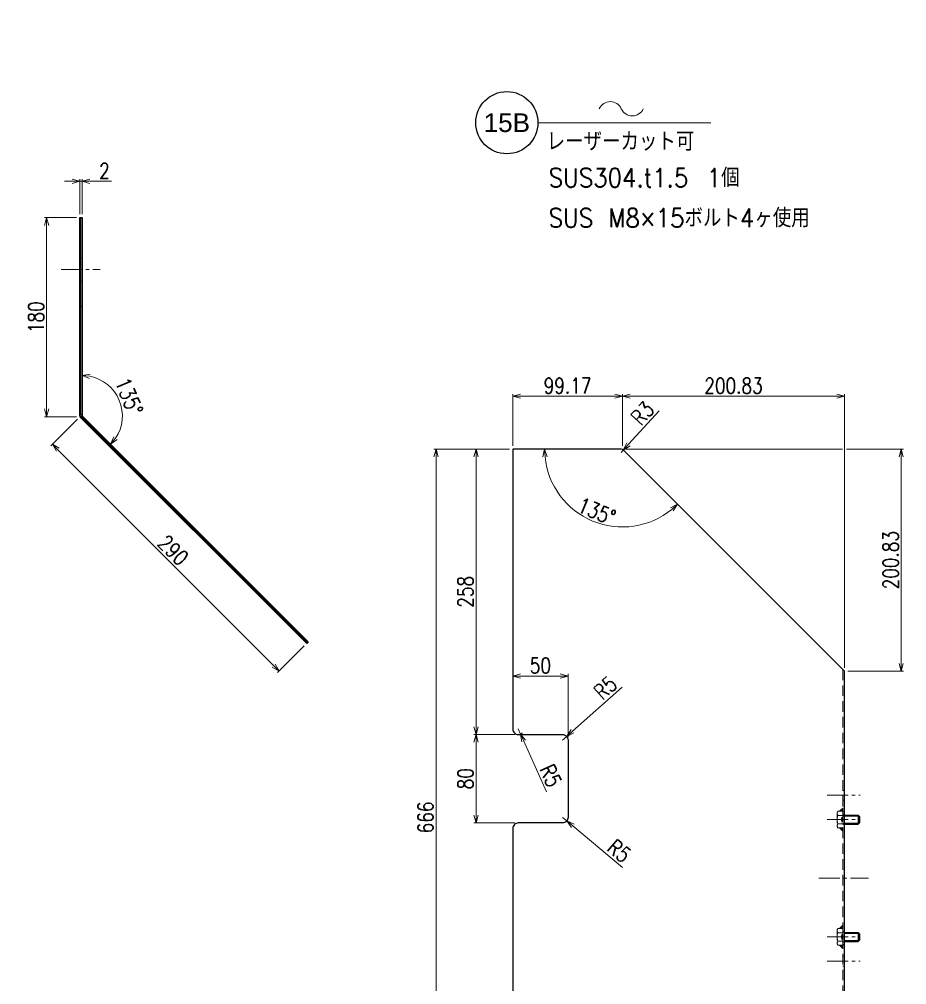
# Model space of a CAD drawing. Header units: millimetres. Extents: x 0 to 51411, y 0 to 16902.
# Drawn here: x 13276 to 14079, y 1335 to 2208 of the extents above; entities that cross this region are included whole.
import ezdxf
from ezdxf import colors
from ezdxf.entities.mleader import LeaderData, LeaderLine
from ezdxf.enums import TextEntityAlignment as Align
from ezdxf.math import Vec2, Vec3

# ---------------------------------------------------------------- set-up
doc = ezdxf.new("R2010")
doc.units = ezdxf.units.MM
doc.linetypes.add('CENTER2', pattern=[28.575, 19.05, -3.175, 3.175, -3.175])
doc.linetypes.add('HIDDEN2', pattern=[4.7625, 3.175, -1.5875])
for name, color, linetype, lineweight in [('01_外形線', 7, 'Continuous', 25), ('02_細線', 5, 'Continuous', 13), ('03_かくれ線', 6, 'HIDDEN2', 13), ('04_中心線', 1, 'CENTER2', 9), ('06_文字', 7, 'Continuous', 13), ('07_寸法線', 3, 'Continuous', 9)]:
    doc.layers.add(name, color=color, linetype=linetype, lineweight=lineweight)
doc.layers.add('10_補助線', color=8, linetype='Continuous', lineweight=13, plot=False)
doc.styles.add('KSS_TXT', font='txt.shx', dxfattribs={"bigfont": 'extfont2.shx'})
doc.styles.get("Standard").update_dxf_attribs({"font": 'arial.ttf'})
doc.styles.add('寸法用', font='simplex.shx', dxfattribs={"width": 0.8, "bigfont": '@extfont2.shx'})
doc.dimstyles.new('機械製図用', dxfattribs={"dimtxt": 3.5, "dimasz": 3.5, "dimexe": 2, "dimexo": 0, "dimgap": 1.2, "dimtad": 1, "dimdsep": 46, "dimtxsty": '寸法用', "dimblk": 'OPEN30', "dimcen": 0, "dimclrd": 256, "dimclre": 256, "dimclrt": 7, "dimazin": 2, "dimtm": 1e-09, "dimtfac": 0.75, "dimtmove": 0, "dimatfit": 3, "dimldrblk": 'OPEN30', "dimfxl": 1, "dimlwd": -1, "dimlwe": -1, "dimarcsym": 0})

# ---------------------------------------------------------------- blocks, each defined once
blk = doc.blocks.new('AM_BALLOON1')
at = {"transparency": 16777216}
blk.add_circle((0, 0), 5, dxfattribs=at)
blk.add_attdef('B_NUMBER', text='', height=3, dxfattribs=at).set_placement((0, 0), align=Align.MIDDLE_CENTER)
blk = doc.blocks.new('_OPEN')
at = {"color": 0, "linetype": 'ByBlock'}
for p, q in [((-1, 0.17), (0, 0)), ((0, 0), (-1, -0.17)), ((0, 0), (-1, 0))]:
    blk.add_line(p, q, dxfattribs=at)
blk = doc.blocks.new('_Open30')
at = {"color": 0, "linetype": 'ByBlock', "lineweight": -2}
for p, q in [((-1, 0.27), (0, 0)), ((0, 0), (-1, -0.27)), ((0, 0), (-1, 0))]:
    blk.add_line(p, q, dxfattribs=at)
blk = doc.blocks.new('*D1081')
at = {"layer": '07_寸法線', "transparency": 16777216}
for p, q in [((13327.96, 2028.5), (13298.85, 2028.5)), ((13300.85, 2021.5), (13300.85, 1855.5)), ((13327.96, 1848.5), (13298.85, 1848.5))]:
    blk.add_line(p, q, dxfattribs=at)
at = {"layer": 'Defpoints', "color": 0, "transparency": 16777216}
for p in [(13330.96, 2028.5), (13300.85, 1848.5), (13330.96, 1848.5)]:
    blk.add_point(p, dxfattribs=at)
at = {"layer": '07_寸法線', "transparency": 16777216, "xscale": 7, "yscale": 7, "zscale": 7}
for p, rotation in [((13300.85, 2028.5), 90), ((13300.85, 1848.5), 270)]:
    blk.add_blockref('_Open30', p, dxfattribs=dict(at, rotation=rotation))
at = {"layer": '07_寸法線', "color": 7, "transparency": 16777216, "insert": (13291.35, 1938.5), "char_height": 14, "attachment_point": 5, "rotation": 90, "style": '寸法用'}
blk.add_mtext('180', dxfattribs=at)
blk = doc.blocks.new('*D1082')
at = {"layer": '07_寸法線', "transparency": 16777216}
for p, q in [((13328.84, 1846.38), (13304.64, 1822.19)), ((13311.01, 1818.65), (13506.17, 1623.49)), ((13533.9, 1641.32), (13509.71, 1617.13))]:
    blk.add_line(p, q, dxfattribs=at)
at = {"layer": 'Defpoints', "color": 0, "transparency": 16777216}
for p in [(13330.96, 1848.5), (13536.02, 1643.44), (13511.12, 1618.54)]:
    blk.add_point(p, dxfattribs=at)
at = {"layer": '07_寸法線', "transparency": 16777216, "xscale": 7, "yscale": 7, "zscale": 7}
for p, rotation in [((13306.06, 1823.6), 135.000000000001), ((13511.12, 1618.54), 315.000000000001)]:
    blk.add_blockref('_Open30', p, dxfattribs=dict(at, rotation=rotation))
at = {"layer": '07_寸法線', "color": 7, "transparency": 16777216, "insert": (13415.31, 1727.79), "char_height": 14, "attachment_point": 5, "rotation": 315, "style": '寸法用'}
blk.add_mtext('290', dxfattribs=at)
blk = doc.blocks.new('*D1080')
at = {"layer": '07_寸法線', "transparency": 16777216}
for p, q in [((13323.96, 2061.33), (13316.96, 2061.33)), ((13330.96, 2031.5), (13330.96, 2063.33)), ((13330.96, 2061.33), (13332.96, 2061.33)), ((13332.96, 2031.5), (13332.96, 2063.33)), ((13339.96, 2061.33), (13359.43, 2061.33))]:
    blk.add_line(p, q, dxfattribs=at)
at = {"layer": 'Defpoints', "color": 0, "transparency": 16777216}
for p in [(13332.96, 2061.33), (13330.96, 2028.5), (13332.96, 2028.5)]:
    blk.add_point(p, dxfattribs=at)
at = {"layer": '07_寸法線', "transparency": 16777216, "xscale": 7, "yscale": 7, "zscale": 7}
blk.add_blockref('_Open30', (13330.96, 2061.33), dxfattribs=at)
at = {"layer": '07_寸法線', "transparency": 16777216, "xscale": 7, "yscale": 7, "zscale": 7, "rotation": 180}
blk.add_blockref('_Open30', (13332.96, 2061.33), dxfattribs=at)
at = {"layer": '07_寸法線', "color": 7, "transparency": 16777216, "insert": (13353.19, 2070.83), "char_height": 14, "attachment_point": 5, "style": '寸法用'}
blk.add_mtext('2', dxfattribs=at)
blk = doc.blocks.new('*D1086')
at = {"layer": '07_寸法線', "transparency": 16777216}
blk.add_arc((13332.96, 1849.33), 36.42, 326.03002, 78.96998, dxfattribs=at)
at = {"layer": 'Defpoints', "color": 0, "transparency": 16777216}
for p in [(13332.96, 2028.5), (13332.96, 1850.16), (13333.55, 1848.75), (13369.38, 1849.33), (13537.44, 1644.86)]:
    blk.add_point(p, dxfattribs=at)
at = {"layer": '07_寸法線', "transparency": 16777216, "xscale": 7, "yscale": 7, "zscale": 7}
for p, rotation in [((13332.96, 1885.75), 174.4849883351243), ((13358.71, 1823.58), 230.5150116648769)]:
    blk.add_blockref('_Open30', p, dxfattribs=dict(at, rotation=rotation))
at = {"layer": '07_寸法線', "color": 7, "transparency": 16777216, "insert": (13375.38, 1866.91), "char_height": 14, "attachment_point": 5, "rotation": 292.5, "style": '寸法用'}
blk.add_mtext('135°', dxfattribs=at)
blk = doc.blocks.new('*D1091')
at = {"layer": '07_寸法線', "transparency": 16777216}
for p, q in [((13719.38, 1819.21), (13651.03, 1819.21)), ((13653.03, 1812.21), (13653.03, 1160.21)), ((13719.38, 1153.21), (13651.03, 1153.21))]:
    blk.add_line(p, q, dxfattribs=at)
at = {"layer": 'Defpoints', "color": 0, "transparency": 16777216}
for p in [(13722.38, 1819.21), (13653.03, 1153.21), (13722.38, 1153.21)]:
    blk.add_point(p, dxfattribs=at)
at = {"layer": '07_寸法線', "transparency": 16777216, "xscale": 7, "yscale": 7, "zscale": 7}
for p, rotation in [((13653.03, 1819.21), 90), ((13653.03, 1153.21), 270)]:
    blk.add_blockref('_Open30', p, dxfattribs=dict(at, rotation=rotation))
at = {"layer": '07_寸法線', "color": 7, "transparency": 16777216, "insert": (13643.53, 1486.21), "char_height": 14, "attachment_point": 5, "rotation": 90, "style": '寸法用'}
blk.add_mtext('666', dxfattribs=at)
blk = doc.blocks.new('*D1094')
at = {"layer": '07_寸法線', "transparency": 16777216}
for p, q in [((13719.38, 1819.21), (13687.2, 1819.21)), ((13689.2, 1812.21), (13689.2, 1568.21)), ((13724.38, 1561.21), (13687.2, 1561.21))]:
    blk.add_line(p, q, dxfattribs=at)
at = {"layer": 'Defpoints', "color": 0, "transparency": 16777216}
for p in [(13722.38, 1819.21), (13689.2, 1561.21), (13727.38, 1561.21)]:
    blk.add_point(p, dxfattribs=at)
at = {"layer": '07_寸法線', "transparency": 16777216, "xscale": 7, "yscale": 7, "zscale": 7}
for p, rotation in [((13689.2, 1819.21), 90), ((13689.2, 1561.21), 270)]:
    blk.add_blockref('_Open30', p, dxfattribs=dict(at, rotation=rotation))
at = {"layer": '07_寸法線', "color": 7, "transparency": 16777216, "insert": (13679.7, 1690.21), "char_height": 14, "attachment_point": 5, "rotation": 90, "style": '寸法用'}
blk.add_mtext('258', dxfattribs=at)
blk = doc.blocks.new('*D1095')
at = {"layer": '07_寸法線', "transparency": 16777216}
for p, q in [((13724.38, 1561.21), (13687.2, 1561.21)), ((13689.2, 1554.21), (13689.2, 1488.21)), ((13724.38, 1481.21), (13687.2, 1481.21))]:
    blk.add_line(p, q, dxfattribs=at)
at = {"layer": 'Defpoints', "color": 0, "transparency": 16777216}
for p in [(13727.38, 1561.21), (13689.2, 1481.21), (13727.38, 1481.21)]:
    blk.add_point(p, dxfattribs=at)
at = {"layer": '07_寸法線', "transparency": 16777216, "xscale": 7, "yscale": 7, "zscale": 7}
for p, rotation in [((13689.2, 1561.21), 90), ((13689.2, 1481.21), 270)]:
    blk.add_blockref('_Open30', p, dxfattribs=dict(at, rotation=rotation))
at = {"layer": '07_寸法線', "color": 7, "transparency": 16777216, "insert": (13679.7, 1521.21), "char_height": 14, "attachment_point": 5, "rotation": 90, "style": '寸法用'}
blk.add_mtext('80', dxfattribs=at)
blk = doc.blocks.new('*D1096')
at = {"layer": '07_寸法線', "transparency": 16777216}
for p, q in [((13722.38, 1822.21), (13722.38, 1869.05)), ((13821.55, 1822.21), (13821.55, 1869.05)), ((13729.38, 1867.05), (13814.55, 1867.05))]:
    blk.add_line(p, q, dxfattribs=at)
at = {"layer": 'Defpoints', "color": 0, "transparency": 16777216}
for p in [(13821.55, 1867.05), (13722.38, 1819.21), (13821.55, 1819.21)]:
    blk.add_point(p, dxfattribs=at)
at = {"layer": '07_寸法線', "transparency": 16777216, "xscale": 7, "yscale": 7, "zscale": 7, "rotation": 180}
blk.add_blockref('_Open30', (13722.38, 1867.05), dxfattribs=at)
at = {"layer": '07_寸法線', "transparency": 16777216, "xscale": 7, "yscale": 7, "zscale": 7}
blk.add_blockref('_Open30', (13821.55, 1867.05), dxfattribs=at)
at = {"layer": '07_寸法線', "color": 7, "transparency": 16777216, "insert": (13771.96, 1876.55), "char_height": 14, "attachment_point": 5, "style": '寸法用'}
blk.add_mtext('99.17', dxfattribs=at)
blk = doc.blocks.new('*D1097')
at = {"layer": '07_寸法線', "transparency": 16777216}
for p, q in [((13821.55, 1822.21), (13821.55, 1869.05)), ((14022.38, 1621.38), (14022.38, 1869.05)), ((13828.55, 1867.05), (14015.38, 1867.05))]:
    blk.add_line(p, q, dxfattribs=at)
at = {"layer": 'Defpoints', "color": 0, "transparency": 16777216}
for p in [(14022.38, 1867.05), (13821.55, 1819.21), (14022.38, 1618.38)]:
    blk.add_point(p, dxfattribs=at)
at = {"layer": '07_寸法線', "transparency": 16777216, "xscale": 7, "yscale": 7, "zscale": 7, "rotation": 180}
blk.add_blockref('_Open30', (13821.55, 1867.05), dxfattribs=at)
at = {"layer": '07_寸法線', "transparency": 16777216, "xscale": 7, "yscale": 7, "zscale": 7}
blk.add_blockref('_Open30', (14022.38, 1867.05), dxfattribs=at)
at = {"layer": '07_寸法線', "color": 7, "transparency": 16777216, "insert": (13921.96, 1876.55), "char_height": 14, "attachment_point": 5, "style": '寸法用'}
blk.add_mtext('200.83', dxfattribs=at)
blk = doc.blocks.new('*D1098')
at = {"layer": '07_寸法線', "transparency": 16777216}
for p, q in [((13722.38, 1569.21), (13722.38, 1616.05)), ((13772.38, 1559.21), (13772.38, 1616.05)), ((13729.38, 1614.05), (13765.38, 1614.05))]:
    blk.add_line(p, q, dxfattribs=at)
at = {"layer": 'Defpoints', "color": 0, "transparency": 16777216}
for p in [(13772.38, 1614.05), (13722.38, 1566.21), (13772.38, 1556.21)]:
    blk.add_point(p, dxfattribs=at)
at = {"layer": '07_寸法線', "transparency": 16777216, "xscale": 7, "yscale": 7, "zscale": 7, "rotation": 180}
blk.add_blockref('_Open30', (13722.38, 1614.05), dxfattribs=at)
at = {"layer": '07_寸法線', "transparency": 16777216, "xscale": 7, "yscale": 7, "zscale": 7}
blk.add_blockref('_Open30', (13772.38, 1614.05), dxfattribs=at)
at = {"layer": '07_寸法線', "color": 7, "transparency": 16777216, "insert": (13747.38, 1623.55), "char_height": 14, "attachment_point": 5, "style": '寸法用'}
blk.add_mtext('50', dxfattribs=at)
blk = doc.blocks.new('*D1099')
at = {"layer": '07_寸法線', "transparency": 16777216}
for p, q in [((13821.3, 1604.11), (13776.35, 1564.18)), ((13767.38, 1556.21), (13771.12, 1559.53))]:
    blk.add_line(p, q, dxfattribs=at)
at = {"layer": 'Defpoints', "color": 0, "transparency": 16777216}
for p in [(13767.38, 1556.21), (13771.12, 1559.53)]:
    blk.add_point(p, dxfattribs=at)
at = {"layer": '07_寸法線', "transparency": 16777216, "xscale": 7, "yscale": 7, "zscale": 7, "rotation": 221.6189369790503}
blk.add_blockref('_Open30', (13771.12, 1559.53), dxfattribs=at)
at = {"layer": '07_寸法線', "color": 7, "transparency": 16777216, "insert": (13806.15, 1603.36), "char_height": 14, "attachment_point": 5, "rotation": 41.61894, "style": '寸法用'}
blk.add_mtext('R5', dxfattribs=at)
blk = doc.blocks.new('*D1100')
at = {"layer": '07_寸法線', "transparency": 16777216}
for p, q in [((13727.38, 1566.21), (13729.42, 1561.64)), ((13752.79, 1509.24), (13732.27, 1555.25))]:
    blk.add_line(p, q, dxfattribs=at)
blk.add_arc((13727.38, 1566.21), 5, 270, 316.96051, dxfattribs=at)
at = {"layer": 'Defpoints', "color": 0, "transparency": 16777216}
for p in [(13727.38, 1566.21), (13729.42, 1561.64)]:
    blk.add_point(p, dxfattribs=at)
at = {"layer": '07_寸法線', "transparency": 16777216, "xscale": 7, "yscale": 7, "zscale": 7, "rotation": 114.0421945738701}
blk.add_blockref('_Open30', (13729.42, 1561.64), dxfattribs=at)
at = {"layer": '07_寸法線', "color": 7, "transparency": 16777216, "insert": (13756.65, 1523.92), "char_height": 14, "attachment_point": 5, "rotation": 294.04219, "style": '寸法用'}
blk.add_mtext('R5', dxfattribs=at)
blk = doc.blocks.new('*D1101')
at = {"layer": '07_寸法線', "transparency": 16777216}
for p, q in [((13767.38, 1486.21), (13771.22, 1483.01)), ((13821.66, 1441.07), (13776.61, 1478.53))]:
    blk.add_line(p, q, dxfattribs=at)
at = {"layer": 'Defpoints', "color": 0, "transparency": 16777216}
for p in [(13767.38, 1486.21), (13771.22, 1483.01)]:
    blk.add_point(p, dxfattribs=at)
at = {"layer": '07_寸法線', "transparency": 16777216, "xscale": 7, "yscale": 7, "zscale": 7, "rotation": 140.2526858914574}
blk.add_blockref('_Open30', (13771.22, 1483.01), dxfattribs=at)
at = {"layer": '07_寸法線', "color": 7, "transparency": 16777216, "insert": (13818.64, 1455.94), "char_height": 14, "attachment_point": 5, "rotation": 320.25269, "style": '寸法用'}
blk.add_mtext('R5', dxfattribs=at)
blk = doc.blocks.new('*D1102')
at = {"layer": '07_寸法線', "transparency": 16777216}
for p, q in [((13824.55, 1819.21), (14020.5, 1819.21)), ((14024.25, 1819.21), (14075.61, 1819.21)), ((14073.61, 1812.21), (14073.61, 1625.38)), ((14025.38, 1618.38), (14075.61, 1618.38))]:
    blk.add_line(p, q, dxfattribs=at)
at = {"layer": 'Defpoints', "color": 0, "transparency": 16777216}
for p in [(13821.55, 1819.21), (14022.38, 1618.38), (14073.61, 1618.38)]:
    blk.add_point(p, dxfattribs=at)
at = {"layer": '07_寸法線', "transparency": 16777216, "xscale": 7, "yscale": 7, "zscale": 7}
for p, rotation in [((14073.61, 1819.21), 90), ((14073.61, 1618.38), 270)]:
    blk.add_blockref('_Open30', p, dxfattribs=dict(at, rotation=rotation))
at = {"layer": '07_寸法線', "color": 7, "transparency": 16777216, "insert": (14064.11, 1718.79), "char_height": 14, "attachment_point": 5, "rotation": 90, "style": '寸法用'}
blk.add_mtext('200.83', dxfattribs=at)
blk = doc.blocks.new('*D1113')
at = {"layer": '07_寸法線', "transparency": 16777216}
for p, q in [((13854.71, 1853.94), (13827.04, 1823.6)), ((13820.31, 1816.21), (13822.33, 1818.42))]:
    blk.add_line(p, q, dxfattribs=at)
at = {"layer": 'Defpoints', "color": 0, "transparency": 16777216}
for p in [(13820.31, 1816.21), (13822.33, 1818.42)]:
    blk.add_point(p, dxfattribs=at)
at = {"layer": '07_寸法線', "transparency": 16777216, "xscale": 7, "yscale": 7, "zscale": 7, "rotation": 227.644752044091}
blk.add_blockref('_Open30', (13822.33, 1818.42), dxfattribs=at)
at = {"layer": '07_寸法線', "color": 7, "transparency": 16777216, "insert": (13839.71, 1851.59), "char_height": 14, "attachment_point": 5, "rotation": 47.64475, "style": '寸法用'}
blk.add_mtext('R3', dxfattribs=at)
blk = doc.blocks.new('p1ba05')
for centre, start, end in [((-2.95, 0.29), 24.2276, 155.5758), ((0, 1.62), 204.2276, 335.5758)]:
    blk.add_arc(centre, 1.62, start, end)
blk = doc.blocks.new('*D1123')
at = {"layer": '07_寸法線', "transparency": 16777216}
blk.add_arc((13821.55, 1819.21), 70.38, 185.70104, 309.29896, dxfattribs=at)
at = {"layer": 'Defpoints', "color": 0, "transparency": 16777216}
for p in [(13722.38, 1819.21), (13820.31, 1819.21), (13822.43, 1818.33), (13771.78, 1769.44), (14022.38, 1618.38)]:
    blk.add_point(p, dxfattribs=at)
at = {"layer": '07_寸法線', "transparency": 16777216, "xscale": 7, "yscale": 7, "zscale": 7}
for p, rotation in [((13751.17, 1819.21), 92.85051925945086), ((13871.32, 1769.44), 42.14948074054796)]:
    blk.add_blockref('_Open30', p, dxfattribs=dict(at, rotation=rotation))
at = {"layer": '07_寸法線', "color": 7, "transparency": 16777216, "insert": (13798.25, 1762.96), "char_height": 14, "attachment_point": 5, "rotation": 337.5, "style": '寸法用'}
blk.add_mtext('135°', dxfattribs=at)

msp = doc.modelspace()

# ---------------------------------------------------------------- hatches: boundary and pattern name
at = {"layer": '03_かくれ線'}
h = msp.add_hatch(color=256, dxfattribs=at)
h.dxf.hatch_style = 1
h.paths.add_polyline_path([(14020.879, 1491.746), (14020.879, 1494.746), (14017.879, 1491.746)])
h = msp.add_hatch(color=256, dxfattribs=at)
h.dxf.hatch_style = 1
h.paths.add_polyline_path([(14020.879, 1476.735), (14017.879, 1476.735), (14020.879, 1473.735)])
h = msp.add_hatch(color=256, dxfattribs=at)
h.dxf.hatch_style = 1
h.paths.add_polyline_path([(14020.879, 1385.68), (14020.879, 1388.68), (14017.879, 1385.68)])
h = msp.add_hatch(color=256, dxfattribs=at)
h.dxf.hatch_style = 1
h.paths.add_polyline_path([(14020.879, 1370.669), (14017.879, 1370.669), (14020.879, 1367.669)])

# ---------------------------------------------------------------- linework, layer by layer
at = {"layer": '01_外形線'}
for p, q in [((13330.961, 1948.505), (13332.961, 1948.505)), ((14022.379, 1488.241), (14034.679, 1488.241)), ((14034.679, 1488.241), (14034.679, 1480.241)), ((14034.679, 1488.241), (14035.879, 1487.041)), ((14035.879, 1487.041), (14035.879, 1481.441)), ((14022.379, 1480.241), (14034.679, 1480.241)), ((14034.679, 1480.241), (14035.879, 1481.441)), ((14022.379, 1382.175), (14034.679, 1382.175)), ((14034.679, 1382.175), (14034.679, 1374.175)), ((14034.679, 1382.175), (14035.879, 1380.975)), ((14035.879, 1380.975), (14035.879, 1375.375)), ((14022.379, 1374.175), (14034.679, 1374.175)), ((14034.679, 1374.175), (14035.879, 1375.375))]:
    msp.add_line(p, q, dxfattribs=at)
for points in [[(13332.961, 1850.162, 0.1989124), (13333.547, 1848.747), (13537.436, 1644.858), (13536.022, 1643.444), (13332.132, 1847.333, -0.1989124), (13330.961, 1850.162), (13330.961, 1948.505), (13330.961, 2028.505), (13332.961, 2028.505), (13332.961, 1948.505)], [(14022.379, 1618.379), (13822.429, 1818.329, 0.1989124), (13820.308, 1819.208), (13722.379, 1819.208), (13722.379, 1566.208, 0.4142136), (13727.379, 1561.208), (13767.379, 1561.208, -0.4142136), (13772.379, 1556.208), (13772.379, 1486.208, -0.4142136), (13767.379, 1481.208), (13727.379, 1481.208, 0.4142136), (13722.379, 1476.208), (13722.379, 1153.208), (14022.379, 1153.208)]]:
    msp.add_lwpolyline(points, format="xyb", close=True, dxfattribs=at)
at = {"layer": '02_細線'}
for p, q in [((14022.379, 1487.491), (14035.429, 1487.491)), ((14022.379, 1480.991), (14035.429, 1480.991)), ((14022.379, 1381.425), (14035.429, 1381.425)), ((14022.379, 1374.925), (14035.429, 1374.925))]:
    msp.add_line(p, q, dxfattribs=at)
at = {"layer": '03_かくれ線', "ltscale": 3}
for p, q in [((13330.961, 1992.005), (13332.961, 1992.005)), ((13330.961, 1971.005), (13332.961, 1971.005)), ((14020.879, 1153.208), (14020.879, 1619.879)), ((14020.879, 1510.708), (14022.379, 1510.708)), ((14020.879, 1501.708), (14022.379, 1501.708)), ((14016.275, 1491.746), (14015.579, 1490.541)), ((14015.579, 1490.541), (14015.579, 1477.941)), ((14020.879, 1491.746), (14016.275, 1491.746)), ((14020.879, 1487.994), (14016.275, 1487.994)), ((14020.879, 1491.746), (14020.879, 1476.735)), ((14020.879, 1491.208), (14022.379, 1491.208)), ((14020.879, 1488.741), (14022.379, 1488.741)), ((14016.275, 1476.735), (14015.579, 1477.941)), ((14020.879, 1480.488), (14016.275, 1480.488)), ((14020.879, 1476.735), (14016.275, 1476.735)), ((14020.879, 1479.741), (14022.379, 1479.741)), ((14016.275, 1385.68), (14015.579, 1384.475)), ((14015.579, 1384.475), (14015.579, 1371.875)), ((14020.879, 1385.68), (14016.275, 1385.68)), ((14020.879, 1381.927), (14016.275, 1381.927)), ((14020.879, 1385.68), (14020.879, 1370.669)), ((14020.879, 1382.675), (14022.379, 1382.675)), ((14016.275, 1370.669), (14015.579, 1371.875)), ((14020.879, 1374.422), (14016.275, 1374.422)), ((14020.879, 1370.669), (14016.275, 1370.669)), ((14020.879, 1373.675), (14022.379, 1373.675)), ((14020.879, 1371.208), (14022.379, 1371.208)), ((14020.879, 1360.708), (14022.379, 1360.708)), ((14020.879, 1351.708), (14022.379, 1351.708))]:
    msp.add_line(p, q, dxfattribs=at)
at = {"layer": '03_かくれ線'}
for p, q in [((14020.879, 1488.241), (14022.379, 1488.241)), ((14020.879, 1487.491), (14022.379, 1487.491)), ((14020.879, 1480.991), (14022.379, 1480.991)), ((14020.879, 1480.241), (14022.379, 1480.241))]:
    msp.add_line(p, q, dxfattribs=at)
at = {"layer": '03_かくれ線', "ltscale": 3}
for points in [[(14017.879, 1491.746), (14020.879, 1491.746), (14020.879, 1494.746), (14017.879, 1491.746)], [(14017.879, 1476.735), (14020.879, 1476.735), (14020.879, 1473.735), (14017.879, 1476.735)], [(14017.879, 1385.68), (14020.879, 1385.68), (14020.879, 1388.68), (14017.879, 1385.68)], [(14017.879, 1370.669), (14020.879, 1370.669), (14020.879, 1367.669), (14017.879, 1370.669)]]:
    msp.add_lwpolyline(points, dxfattribs=at)
for centre, radius, start, end in [((14026.044, 1484.241), 10.465, 158.985578, 201.014422), ((14019.525, 1489.87), 3.753, 150.000009, 209.999991), ((14019.525, 1478.612), 3.753, 150.000009, 209.999991), ((14026.044, 1378.175), 10.465, 158.985578, 201.014422), ((14019.525, 1383.804), 3.753, 150.000009, 209.999991), ((14019.525, 1372.546), 3.753, 150.000009, 209.999991)]:
    msp.add_arc(centre, radius, start, end, dxfattribs=at)
at = {"layer": '04_中心線'}
for p, q in [((13314.018, 1981.505), (13349.404, 1981.505)), ((14006.629, 1506.208), (14036.629, 1506.208)), ((14006.629, 1484.241), (14036.629, 1484.241)), ((13999.129, 1431.208), (14044.129, 1431.208)), ((14006.629, 1378.175), (14036.629, 1378.175)), ((14006.629, 1356.208), (14036.629, 1356.208))]:
    msp.add_line(p, q, dxfattribs=at)
at = {"layer": '07_寸法線'}
msp.add_line((13745.177, 2114.324), (13901.521, 2114.324), dxfattribs=at)
at = {"layer": '10_補助線'}
for p, q in [((13331.961, 2028.505), (13331.961, 1850.162)), ((13330.961, 1850.162), (13332.961, 1850.162)), ((13332.132, 1847.333), (13333.547, 1848.747)), ((13332.839, 1848.04), (13536.729, 1644.151))]:
    msp.add_line(p, q, dxfattribs=at)
for points in [[(13330.961, 1850.162), (13330.961, 1848.505), (13332.132, 1847.333)], [(13332.961, 1850.162), (13332.961, 1849.333), (13333.547, 1848.747)], [(13822.429, 1818.329), (13821.55, 1819.208), (13820.308, 1819.208)]]:
    msp.add_lwpolyline(points, dxfattribs=at)
msp.add_arc((13334.961, 1850.162), 3, 180, 225, dxfattribs=at)

# ---------------------------------------------------------------- block references
at = {"layer": '07_寸法線', "xscale": 6.749590909090905, "yscale": 6.749590909090905, "zscale": 6.749590909090905}
msp.add_blockref('p1ba05', (13830.43, 2120.477), dxfattribs=at)

# ---------------------------------------------------------------- texts
at = {"layer": '06_文字', "color": 3, "style": 'KSS_TXT', "width": 0.9}
for s, p in [('レーザーカット可', (13752.949, 2088.908)), ('SUS304.t1.5\u30001個', (13754.767, 2056.198)), ('SUS M8×15ボルト4ヶ使用', (13754.767, 2019.75))]:
    msp.add_text(s, height=16.875, dxfattribs=at).set_placement(p)
at = {"layer": '10_補助線', "ltscale": 3, "style": '寸法用', "width": 0.8}
for p in [(14020.679, 1482.178), (14020.679, 1376.112)]:
    msp.add_text('M8×15', height=1, rotation=90, dxfattribs=at).set_placement(p)

# ---------------------------------------------------------------- dimensions: what is measured, and where the dimension line sits
at = {"layer": '07_寸法線'}
for base, p1, p2, angle, picture, middle in [((13332.961, 2061.332), (13330.961, 2028.505), (13332.961, 2028.505), 180, '*D1080', (13353.194, 2070.832)), ((13300.849, 1848.505), (13330.961, 2028.505), (13330.961, 1848.505), 270, '*D1081', (13291.349, 1938.505)), ((13653.029, 1153.208), (13722.379, 1819.208), (13722.379, 1153.208), 90, '*D1091', (13643.529, 1486.208)), ((13689.204, 1561.208), (13722.379, 1819.208), (13727.379, 1561.208), 90, '*D1094', (13679.704, 1690.208)), ((14073.611, 1618.379), (13821.55, 1819.208), (14022.379, 1618.379), 90, '*D1102', (14064.111, 1718.794)), ((13689.204, 1481.208), (13727.379, 1561.208), (13727.379, 1481.208), 90, '*D1095', (13679.704, 1521.208))]:
    dim = msp.add_linear_dim(base=base, p1=p1, p2=p2, angle=angle, dimstyle='機械製図用', override={"dimtxt": 14, "dimasz": 7, "dimexo": 3, "dimgap": 2.5}, dxfattribs=at)
    dim.commit()
    dim.dimension.update_dxf_attribs({"geometry": picture, "text_midpoint": middle})
for base, line1, line2, picture, middle in [((13369.379, 1849.333), ((13333.547, 1848.747), (13537.436, 1644.858)), ((13332.961, 2028.505), (13332.961, 1850.162)), '*D1086', (13375.383, 1866.905)), ((13771.784, 1769.442), ((14022.379, 1618.379), (13822.429, 1818.329)), ((13820.308, 1819.208), (13722.379, 1819.208)), '*D1123', (13798.253, 1762.962))]:
    dim = msp.add_angular_dim_2l(base=base, line1=line1, line2=line2, dimstyle='機械製図用', override={"dimtxt": 14, "dimasz": 7, "dimgap": 2.5}, dxfattribs=at)
    dim.commit()
    dim.dimension.update_dxf_attribs({"geometry": picture, "text_midpoint": middle})
for base, p1, p2, picture, middle in [((13821.55, 1867.051), (13722.379, 1819.208), (13821.55, 1819.208), '*D1096', (13771.964, 1876.551)), ((14022.379, 1867.051), (13821.55, 1819.208), (14022.379, 1618.379), '*D1097', (13921.964, 1876.551)), ((13772.379, 1614.051), (13722.379, 1566.208), (13772.379, 1556.208), '*D1098', (13747.379, 1623.551))]:
    dim = msp.add_linear_dim(base=base, p1=p1, p2=p2, dimstyle='機械製図用', override={"dimtxt": 14, "dimasz": 7, "dimexo": 3, "dimgap": 2.5}, dxfattribs=at)
    dim.commit()
    dim.dimension.update_dxf_attribs({"geometry": picture, "text_midpoint": middle})
for center, mpoint, picture, middle in [((13820.308, 1816.208), (13822.329, 1818.425), '*D1113', (13846.733, 1845.193)), ((13767.379, 1556.208), (13771.117, 1559.529), '*D1099', (13812.456, 1596.256)), ((13727.379, 1566.208), (13729.416, 1561.641), '*D1100', (13747.971, 1520.049)), ((13767.379, 1486.208), (13771.223, 1483.011), '*D1101', (13812.562, 1448.632))]:
    dim = msp.add_radius_dim(center=center, mpoint=mpoint, dimstyle='機械製図用', override={"dimtxt": 14, "dimasz": 7, "dimgap": 2.5}, dxfattribs=at)
    dim.commit()
    dim.dimension.update_dxf_attribs({"geometry": picture, "text_midpoint": middle, "dimtype": 164})
dim = msp.add_aligned_dim(p1=(13330.961, 1848.505), p2=(13536.022, 1643.444), distance=-35.217, dimstyle='機械製図用', override={"dimtxt": 14, "dimasz": 7, "dimexo": 3, "dimgap": 2.5}, dxfattribs=at)
dim.commit()
dim.dimension.update_dxf_attribs({"geometry": '*D1082', "text_midpoint": (13415.307, 1727.79)})

# ---------------------------------------------------------------- leaders
ml = msp.add_multileader_block('Standard', dxfattribs=at)
ml.set_content('AM_BALLOON1', color=256, scale=9.9993939)
ml.set_attribute('B_NUMBER', '14', width=0)
ml.set_leader_properties(color=256, linetype='ByLayer', lineweight=-1)
ml.set_arrow_properties(name='OPEN')
ml.build(insert=Vec2(0, 0))
ml.multileader.update_dxf_attribs({"leader_type": 0, "has_dogleg": 0, "text_right_attachment_type": 6, "dogleg_length": 0, "arrow_head_size": 5, "scale": 2, "block_connection_type": 1})
ctx = ml.context
ctx.base_point, ctx.scale, ctx.char_height, ctx.arrow_head_size, ctx.landing_gap_size, ctx.plane_origin = Vec3(15649.352, 3268.539), 2, 10, 5, 5, Vec3(15649.352, 3268.539)
ctx.right_attachment, ctx.attachment_type = 6, 1
notes = []
notes.append((ctx, [(0, (0, 0, 0), (0, 0), (1, 0), 1, [])]))
ctx.block.insert = Vec3(15649.352, 3268.539)
ml = msp.add_multileader_block('Standard', dxfattribs=at)
ml.set_content('AM_BALLOON1', color=256, scale=9.9993939)
ml.set_attribute('B_NUMBER', '15', width=0)
ml.set_leader_properties(color=256, linetype='ByLayer', lineweight=-1)
ml.set_arrow_properties(name='OPEN')
ml.build(insert=Vec2(0, 0))
ml.multileader.update_dxf_attribs({"leader_type": 0, "has_dogleg": 0, "text_right_attachment_type": 6, "dogleg_length": 0, "arrow_head_size": 5, "scale": 2, "block_connection_type": 1})
ctx = ml.context
ctx.base_point, ctx.scale, ctx.char_height, ctx.arrow_head_size, ctx.landing_gap_size, ctx.plane_origin = Vec3(17579.344, 3268.539), 2, 10, 5, 5, Vec3(17579.344, 3268.539)
ctx.right_attachment, ctx.attachment_type = 6, 1
notes.append((ctx, [(0, (0, 0, 0), (0, 0), (1, 0), 1, [])]))
ctx.block.insert = Vec3(17579.344, 3268.539)
ml = msp.add_multileader_block('Standard', dxfattribs=at)
ml.set_content('AM_BALLOON1', color=256, scale=7.0870705)
ml.set_attribute('B_NUMBER', '28', width=0)
ml.set_leader_properties(color=256, linetype='ByLayer', lineweight=-1)
ml.set_arrow_properties(name='OPEN')
ml.build(insert=Vec2(0, 0))
ml.multileader.update_dxf_attribs({"leader_type": 0, "has_dogleg": 0, "text_right_attachment_type": 6, "dogleg_length": 0, "arrow_head_size": 3.544, "scale": 2.5, "block_connection_type": 1})
ctx = ml.context
ctx.base_point, ctx.scale, ctx.char_height, ctx.arrow_head_size, ctx.landing_gap_size, ctx.plane_origin = Vec3(32779.868, 3275.518), 2.5, 7.087, 3.544, 3.544, Vec3(32779.868, 3275.518)
ctx.right_attachment, ctx.attachment_type = 6, 1
notes.append((ctx, [(0, (0, 0, 0), (0, 0), (1, 0), 1, [])]))
ctx.block.insert = Vec3(32779.868, 3275.518)
ml = msp.add_multileader_block('Standard', dxfattribs=at)
ml.set_content('AM_BALLOON1', color=256, scale=7.0870705)
ml.set_attribute('B_NUMBER', '29', width=0)
ml.set_leader_properties(color=256, linetype='ByLayer', lineweight=-1)
ml.set_arrow_properties(name='OPEN')
ml.build(insert=Vec2(0, 0))
ml.multileader.update_dxf_attribs({"leader_type": 0, "has_dogleg": 0, "text_right_attachment_type": 6, "dogleg_length": 0, "arrow_head_size": 3.544, "scale": 2.5, "block_connection_type": 1})
ctx = ml.context
ctx.base_point, ctx.scale, ctx.char_height, ctx.arrow_head_size, ctx.landing_gap_size, ctx.plane_origin = Vec3(34667.768, 3275.518), 2.5, 7.087, 3.544, 3.544, Vec3(34667.768, 3275.518)
ctx.right_attachment, ctx.attachment_type = 6, 1
notes.append((ctx, [(0, (0, 0, 0), (0, 0), (1, 0), 1, [])]))
ctx.block.insert = Vec3(34667.768, 3275.518)
ml = msp.add_multileader_block('Standard', dxfattribs=at)
ml.set_content('AM_BALLOON1', color=256, scale=7.0870705)
ml.set_attribute('B_NUMBER', '27', width=0)
ml.set_leader_properties(color=256, linetype='ByLayer', lineweight=-1)
ml.set_arrow_properties(name='OPEN')
ml.build(insert=Vec2(0, 0))
ml.multileader.update_dxf_attribs({"leader_type": 0, "has_dogleg": 0, "text_right_attachment_type": 6, "dogleg_length": 0, "arrow_head_size": 3.544, "scale": 2.5, "block_connection_type": 1})
ctx = ml.context
ctx.base_point, ctx.scale, ctx.char_height, ctx.arrow_head_size, ctx.landing_gap_size, ctx.plane_origin = Vec3(30037.828, 2881.684), 2.5, 7.087, 3.544, 3.544, Vec3(30037.828, 2881.684)
ctx.right_attachment, ctx.attachment_type = 6, 1
notes.append((ctx, [(0, (0, 0, 0), (0, 0), (1, 0), 1, [])]))
ctx.block.insert = Vec3(30037.828, 2881.684)
ml = msp.add_multileader_block('Standard', dxfattribs=at)
ml.set_content('AM_BALLOON1', color=256, scale=7.0870705)
ml.set_attribute('B_NUMBER', '16', width=0)
ml.set_leader_properties(color=256, linetype='ByLayer', lineweight=-1)
ml.set_arrow_properties(name='OPEN')
ml.build(insert=Vec2(0, 0))
ml.multileader.update_dxf_attribs({"leader_type": 0, "has_dogleg": 0, "text_right_attachment_type": 6, "dogleg_length": 0, "arrow_head_size": 3.544, "scale": 2.5, "block_connection_type": 1})
ctx = ml.context
ctx.base_point, ctx.scale, ctx.char_height, ctx.arrow_head_size, ctx.landing_gap_size, ctx.plane_origin = Vec3(19821.386, 2879.797), 2.5, 7.087, 3.544, 3.544, Vec3(19821.386, 2879.797)
ctx.right_attachment, ctx.attachment_type = 6, 1
notes.append((ctx, [(0, (0, 0, 0), (0, 0), (1, 0), 1, [])]))
ctx.block.insert = Vec3(19821.386, 2879.797)
ml = msp.add_multileader_block('Standard', dxfattribs=at)
ml.set_content('AM_BALLOON1', color=256, scale=7.0870705)
ml.set_attribute('B_NUMBER', '17', width=0)
ml.set_leader_properties(color=256, linetype='ByLayer', lineweight=-1)
ml.set_arrow_properties(name='OPEN')
ml.build(insert=Vec2(0, 0))
ml.multileader.update_dxf_attribs({"leader_type": 0, "has_dogleg": 0, "text_right_attachment_type": 6, "dogleg_length": 0, "arrow_head_size": 3.544, "scale": 2.5, "block_connection_type": 1})
ctx = ml.context
ctx.base_point, ctx.scale, ctx.char_height, ctx.arrow_head_size, ctx.landing_gap_size, ctx.plane_origin = Vec3(21417.839, 2879.797), 2.5, 7.087, 3.544, 3.544, Vec3(21417.839, 2879.797)
ctx.right_attachment, ctx.attachment_type = 6, 1
notes.append((ctx, [(0, (0, 0, 0), (0, 0), (1, 0), 1, [])]))
ctx.block.insert = Vec3(21417.839, 2879.797)
ml = msp.add_multileader_block('Standard', dxfattribs=at)
ml.set_content('AM_BALLOON1', color=256, scale=7.0870705)
ml.set_attribute('B_NUMBER', '26', width=0)
ml.set_leader_properties(color=256, linetype='ByLayer', lineweight=-1)
ml.set_arrow_properties(name='OPEN')
ml.build(insert=Vec2(0, 0))
ml.multileader.update_dxf_attribs({"leader_type": 0, "has_dogleg": 0, "text_right_attachment_type": 6, "dogleg_length": 0, "arrow_head_size": 3.544, "scale": 2.5, "block_connection_type": 1})
ctx = ml.context
ctx.base_point, ctx.scale, ctx.char_height, ctx.arrow_head_size, ctx.landing_gap_size, ctx.plane_origin = Vec3(28646.004, 2598.075), 2.5, 7.087, 3.544, 3.544, Vec3(28646.004, 2598.075)
ctx.right_attachment, ctx.attachment_type = 6, 1
notes.append((ctx, [(0, (0, 0, 0), (0, 0), (1, 0), 1, [])]))
ctx.block.insert = Vec3(28646.004, 2598.075)
ml = msp.add_multileader_block('Standard', dxfattribs=at)
ml.set_content('AM_BALLOON1', color=256, scale=5.6246591)
ml.set_attribute('B_NUMBER', '20', width=0)
ml.set_leader_properties(color=256, linetype='ByLayer', lineweight=-1)
ml.set_arrow_properties(name='OPEN')
ml.build(insert=Vec2(0, 0))
ml.multileader.update_dxf_attribs({"leader_type": 0, "has_dogleg": 0, "text_right_attachment_type": 6, "dogleg_length": 0, "arrow_head_size": 2.812, "scale": 2.5, "block_connection_type": 1})
ctx = ml.context
ctx.base_point, ctx.scale, ctx.char_height, ctx.arrow_head_size, ctx.landing_gap_size, ctx.plane_origin = Vec3(25957.692, 2209.708), 2.5, 5.625, 2.812, 2.812, Vec3(25957.692, 2209.708)
ctx.right_attachment, ctx.attachment_type = 6, 1
notes.append((ctx, [(0, (0, 0, 0), (0, 0), (1, 0), 1, [])]))
ctx.block.insert = Vec3(25957.692, 2209.708)
ml = msp.add_multileader_block('Standard', dxfattribs=at)
ml.set_content('AM_BALLOON1', color=256, scale=5.6246591)
ml.set_attribute('B_NUMBER', '23', width=0)
ml.set_leader_properties(color=256, linetype='ByLayer', lineweight=-1)
ml.set_arrow_properties(name='OPEN')
ml.build(insert=Vec2(0, 0))
ml.multileader.update_dxf_attribs({"leader_type": 0, "has_dogleg": 0, "text_right_attachment_type": 6, "dogleg_length": 0, "arrow_head_size": 2.812, "scale": 2.5, "block_connection_type": 1})
ctx = ml.context
ctx.base_point, ctx.scale, ctx.char_height, ctx.arrow_head_size, ctx.landing_gap_size, ctx.plane_origin = Vec3(27229.911, 2209.708), 2.5, 5.625, 2.812, 2.812, Vec3(27229.911, 2209.708)
ctx.right_attachment, ctx.attachment_type = 6, 1
notes.append((ctx, [(0, (0, 0, 0), (0, 0), (1, 0), 1, [])]))
ctx.block.insert = Vec3(27229.911, 2209.708)
ml = msp.add_multileader_block('Standard', dxfattribs=at)
ml.set_content('AM_BALLOON1', color=256, scale=5.6246591)
ml.set_attribute('B_NUMBER', '19', width=0)
ml.set_leader_properties(color=256, linetype='ByLayer', lineweight=-1)
ml.set_arrow_properties(name='OPEN')
ml.build(insert=Vec2(0, 0))
ml.multileader.update_dxf_attribs({"leader_type": 0, "has_dogleg": 0, "text_right_attachment_type": 6, "dogleg_length": 0, "arrow_head_size": 2.812, "scale": 2.5, "block_connection_type": 1})
ctx = ml.context
ctx.base_point, ctx.scale, ctx.char_height, ctx.arrow_head_size, ctx.landing_gap_size, ctx.plane_origin = Vec3(23368.24, 2177.394), 2.5, 5.625, 2.812, 2.812, Vec3(23368.24, 2177.394)
ctx.right_attachment, ctx.attachment_type = 6, 1
notes.append((ctx, [(0, (0, 0, 0), (0, 0), (1, 0), 1, [])]))
ctx.block.insert = Vec3(23368.24, 2177.394)
ml = msp.add_multileader_block('Standard', dxfattribs=at)
ml.set_content('AM_BALLOON1', color=256, scale=5.6246591)
ml.set_attribute('B_NUMBER', '15B', width=0)
ml.set_leader_properties(color=256, linetype='ByLayer', lineweight=-1)
ml.set_arrow_properties(name='OPEN')
ml.build(insert=Vec2(0, 0))
ml.multileader.update_dxf_attribs({"leader_type": 0, "has_dogleg": 0, "text_right_attachment_type": 6, "dogleg_length": 0, "arrow_head_size": 2.812, "scale": 2.5, "block_connection_type": 1})
ctx = ml.context
ctx.base_point, ctx.scale, ctx.char_height, ctx.arrow_head_size, ctx.landing_gap_size, ctx.plane_origin = Vec3(13717.021, 2114.346), 2.5, 5.625, 2.812, 2.812, Vec3(13717.021, 2114.346)
ctx.right_attachment, ctx.attachment_type = 6, 1
notes.append((ctx, [(0, (0, 0, 0), (0, 0), (1, 0), 1, [])]))
ctx.block.insert = Vec3(13717.021, 2114.346)
ml = msp.add_multileader_block('Standard', dxfattribs=at)
ml.set_content('AM_BALLOON1', color=256, scale=4.999697)
ml.set_attribute('B_NUMBER', '30', width=0)
ml.set_leader_properties(color=256, linetype='ByLayer', lineweight=-1)
ml.set_arrow_properties(name='OPEN')
ml.build(insert=Vec2(0, 0))
ml.multileader.update_dxf_attribs({"leader_type": 0, "has_dogleg": 0, "text_right_attachment_type": 6, "dogleg_length": 0, "arrow_head_size": 2.5, "scale": 2.5, "block_connection_type": 1})
ctx = ml.context
ctx.base_point, ctx.scale, ctx.char_height, ctx.arrow_head_size, ctx.landing_gap_size, ctx.plane_origin = Vec3(36368.352, 1874.031), 2.5, 5, 2.5, 2.5, Vec3(36368.352, 1874.031)
ctx.right_attachment, ctx.attachment_type = 6, 1
notes.append((ctx, [(0, (0, 0, 0), (0, 0), (1, 0), 1, [])]))
ctx.block.insert = Vec3(36368.352, 1874.031)
ml = msp.add_multileader_block('Standard', dxfattribs=at)
ml.set_content('AM_BALLOON1', color=256, scale=4.999697)
ml.set_attribute('B_NUMBER', '31', width=0)
ml.set_leader_properties(color=256, linetype='ByLayer', lineweight=-1)
ml.set_arrow_properties(name='OPEN')
ml.build(insert=Vec2(0, 0))
ml.multileader.update_dxf_attribs({"leader_type": 0, "has_dogleg": 0, "text_right_attachment_type": 6, "dogleg_length": 0, "arrow_head_size": 2.5, "scale": 2.5, "block_connection_type": 1})
ctx = ml.context
ctx.base_point, ctx.scale, ctx.char_height, ctx.arrow_head_size, ctx.landing_gap_size, ctx.plane_origin = Vec3(37494.708, 1874.031), 2.5, 5, 2.5, 2.5, Vec3(37494.708, 1874.031)
ctx.right_attachment, ctx.attachment_type = 6, 1
notes.append((ctx, [(0, (0, 0, 0), (0, 0), (1, 0), 1, [])]))
ctx.block.insert = Vec3(37494.708, 1874.031)
ml = msp.add_multileader_block('Standard', dxfattribs=at)
ml.set_content('AM_BALLOON1', color=256, scale=5.6246591)
ml.set_attribute('B_NUMBER', '21', width=0)
ml.set_leader_properties(color=256, linetype='ByLayer', lineweight=-1)
ml.set_arrow_properties(name='OPEN')
ml.build(insert=Vec2(0, 0))
ml.multileader.update_dxf_attribs({"leader_type": 0, "has_dogleg": 0, "text_right_attachment_type": 6, "dogleg_length": 0, "arrow_head_size": 2.812, "scale": 2.5, "block_connection_type": 1})
ctx = ml.context
ctx.base_point, ctx.scale, ctx.char_height, ctx.arrow_head_size, ctx.landing_gap_size, ctx.plane_origin = Vec3(25957.692, 1752.745), 2.5, 5.625, 2.812, 2.812, Vec3(25957.692, 1752.745)
ctx.right_attachment, ctx.attachment_type = 6, 1
notes.append((ctx, [(0, (0, 0, 0), (0, 0), (1, 0), 1, [])]))
ctx.block.insert = Vec3(25957.692, 1752.745)
ml = msp.add_multileader_block('Standard', dxfattribs=at)
ml.set_content('AM_BALLOON1', color=256, scale=5.6246591)
ml.set_attribute('B_NUMBER', '24', width=0)
ml.set_leader_properties(color=256, linetype='ByLayer', lineweight=-1)
ml.set_arrow_properties(name='OPEN')
ml.build(insert=Vec2(0, 0))
ml.multileader.update_dxf_attribs({"leader_type": 0, "has_dogleg": 0, "text_right_attachment_type": 6, "dogleg_length": 0, "arrow_head_size": 2.812, "scale": 2.5, "block_connection_type": 1})
ctx = ml.context
ctx.base_point, ctx.scale, ctx.char_height, ctx.arrow_head_size, ctx.landing_gap_size, ctx.plane_origin = Vec3(27229.911, 1649.936), 2.5, 5.625, 2.812, 2.812, Vec3(27229.911, 1649.936)
ctx.right_attachment, ctx.attachment_type = 6, 1
notes.append((ctx, [(0, (0, 0, 0), (0, 0), (1, 0), 1, [])]))
ctx.block.insert = Vec3(27229.911, 1649.936)
ml = msp.add_multileader_block('Standard', dxfattribs=at)
ml.set_content('AM_BALLOON1', color=256, scale=3.4997879)
ml.set_attribute('B_NUMBER', '1', width=0)
ml.set_leader_properties(color=256, linetype='ByLayer', lineweight=-1)
ml.set_arrow_properties(name='OPEN')
ml.build(insert=Vec2(0, 0))
ml.multileader.update_dxf_attribs({"leader_type": 0, "has_dogleg": 0, "text_right_attachment_type": 6, "dogleg_length": 0, "arrow_head_size": 1.75, "scale": 2.5, "block_connection_type": 1})
ctx = ml.context
ctx.base_point, ctx.scale, ctx.char_height, ctx.arrow_head_size, ctx.landing_gap_size, ctx.plane_origin = Vec3(43910.767, 1565.525), 2.5, 3.5, 1.75, 1.75, Vec3(43910.767, 1565.525)
ctx.right_attachment, ctx.attachment_type = 6, 1
notes.append((ctx, [(0, (0, 0, 0), (0, 0), (1, 0), 1, [])]))
ctx.block.insert = Vec3(43910.767, 1565.525)
ml = msp.add_multileader_block('Standard', dxfattribs=at)
ml.set_content('AM_BALLOON1', color=256, scale=3.4997879)
ml.set_attribute('B_NUMBER', '2', width=0)
ml.set_leader_properties(color=256, linetype='ByLayer', lineweight=-1)
ml.set_arrow_properties(name='OPEN')
ml.build(insert=Vec2(0, 0))
ml.multileader.update_dxf_attribs({"leader_type": 0, "has_dogleg": 0, "text_right_attachment_type": 6, "dogleg_length": 0, "arrow_head_size": 1.75, "scale": 2.5, "block_connection_type": 1})
ctx = ml.context
ctx.base_point, ctx.scale, ctx.char_height, ctx.arrow_head_size, ctx.landing_gap_size, ctx.plane_origin = Vec3(44674.034, 1385.933), 2.5, 3.5, 1.75, 1.75, Vec3(44674.034, 1385.933)
ctx.right_attachment, ctx.attachment_type = 6, 1
notes.append((ctx, [(0, (0, 0, 0), (0, 0), (1, 0), 1, [])]))
ctx.block.insert = Vec3(44674.034, 1385.933)
for ctx, leaders in notes:
    for number, flags, end, landing, length, lines in leaders:
        leader = LeaderData()
        leader.index, (leader.has_last_leader_line, leader.has_dogleg_vector, leader.attachment_direction) = number, flags
        leader.last_leader_point, leader.dogleg_vector, leader.dogleg_length = Vec3(end), Vec3(landing), length
        for number, points, colour, breaks in lines:
            line = LeaderLine()
            line.index, line.vertices, line.color, line.breaks = number, Vec3.list(points), colors.encode_raw_color(colour), breaks
            leader.lines.append(line)
        ctx.leaders.append(leader)

doc.saveas('drawing.dxf')
